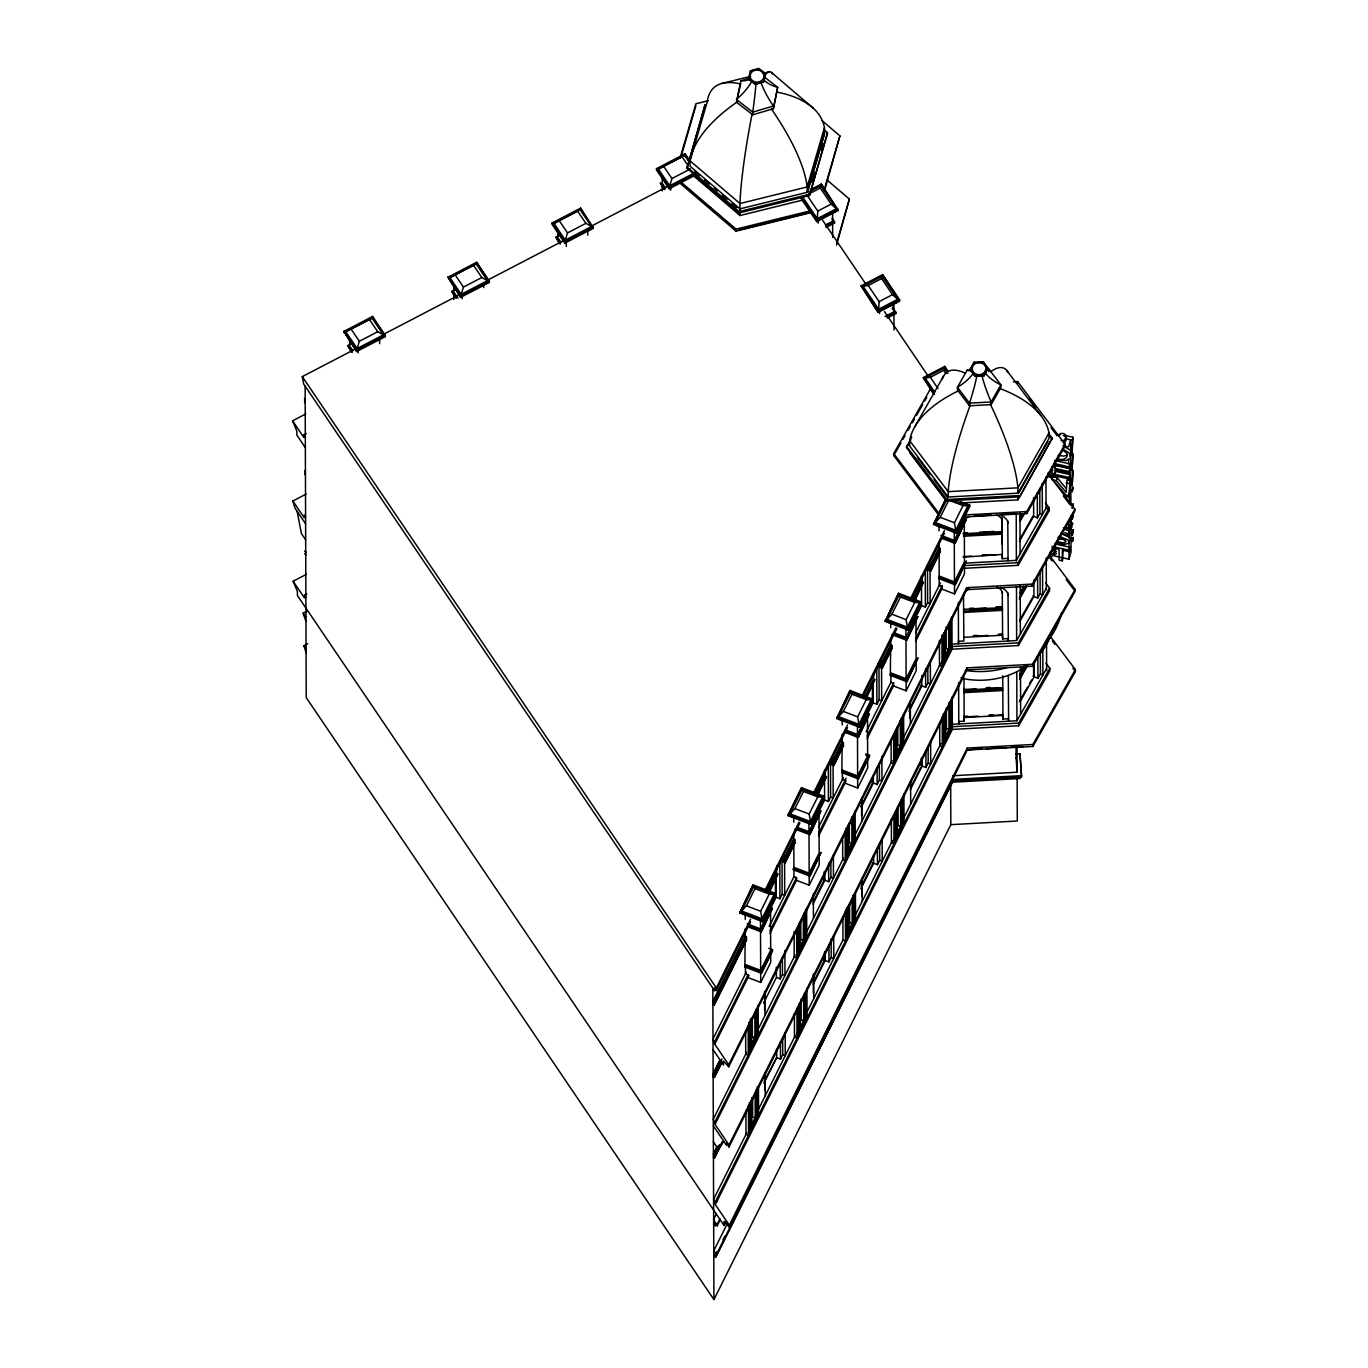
<?xml version="1.0" encoding="UTF-8"?>
<svg xmlns="http://www.w3.org/2000/svg" width="1368" height="1368" viewBox="0 0 1368 1368"><rect width="100%" height="100%" fill="white"/><g stroke="black" fill="none" stroke-linecap="round" stroke-linejoin="round"><path stroke-width="1.5" d="M808.642 192.067L820.8 185.757L836.361 208.74L817.277 218.675L817.79 211.065L806.898 194.974M878.615 309.236L879.128 301.627L868.218 285.536L863.037 286.254L878.615 309.236L897.699 299.301L882.121 276.319L863.037 286.254M748.262 78.626L740.772 80.832L736.463 102.19L752.742 114.792L773.365 108.722L777.674 87.364L764.644 77.292M736.942 100.103L740.772 83.516M748.535 79.224L750.314 70.897L758.778 68.4L765.464 73.564L763.686 81.909L755.221 84.389L748.535 79.224L755.546 83.687L762.489 81.653M763.686 81.909L765.464 73.564M836.361 208.74L831.163 204.106L820.253 188.014L820.8 185.757M897.699 299.301L892.483 294.667L881.59 278.576L882.121 276.319M945.904 373.549L943.732 370.335L944.262 368.06L925.178 377.995L934.754 392.154M679.964 158.431L695.885 103.78L708.282 100.719M681.144 156.397L695.885 105.781M686.975 168.264L705.033 104.926L686.975 168.264L739.199 212.929L809.48 195.573L827.554 133.585L824.374 129.532M776.665 92.032A147.522 68.485 -17.8 0 1 824.442 127.652L807.171 186.937L807.188 192.29L739.985 208.859L690.053 166.161L690.036 160.826L707.307 101.54A147.522 50.684 48.1 0 1 738.737 83.551M807.188 192.29L824.459 133.004M807.787 191.571L824.459 134.338L824.442 127.652M811.976 182.611L814.952 172.402M821.501 149.916L823.297 143.777M809.48 195.573L827.537 132.251M823.981 190.545L839.901 135.877L822.134 120.692M824.579 190.528L839.901 135.877M836.566 243.111L849.391 199.095L827.161 180.097M836.566 245.128L849.391 199.095M1069.16 473.037L1069.16 471.601L1054.95 468.437L1055.805 465.479L1070.015 468.66L1069.16 473.037L1054.95 469.857L1054.967 474.371L1069.178 477.535L1069.178 478.971L1051.718 475.089L1051.701 466.984M1054.967 474.371L1055.822 471.43L1070.033 474.593L1069.178 478.971M1056.352 480.664L1057.207 477.723L1052.608 476.697L1051.736 479.638L1056.352 480.664L1066.202 492.463L1067.023 479.911L1070.05 480.596L1069.246 495.661L1065.604 494.857L1054.779 481.981M1072.854 437.196L1072.05 452.278L1072.854 437.196L1064.236 435.332M1054.95 468.437L1054.933 465.103L1069.143 468.266L1069.998 463.889L1054.489 460.435M1069.143 468.266L1069.998 463.889M1069.16 471.601L1070.015 468.66M1069.178 477.535L1070.033 474.593M1069.246 495.661L1070.05 480.596M1072.974 470.575L1072.153 485.657L1072.974 470.575L1069.896 469.891M1070.118 497.285L1069.263 501.663L1070.118 497.285L1064.304 495.986M1063.534 527.757L1069.366 529.057L1070.221 524.867L1066.664 524.081M1069.366 529.057L1070.221 524.867M1060.97 532.904L1068.391 535.88L1069.229 531.006L1065.672 529.638M1068.117 535.829L1069.246 532.939L1068.391 535.88M1051.975 547.85L1059.089 549.423L1059.123 560.128L1062.372 560.846L1063.192 548.995M1070.289 533.195L1072.085 532.921L1073.179 530.032L1072.324 535.008L1073.179 530.032M1062.372 560.846L1062.338 550.158L1069.434 551.731L1070.289 547.354L1054.779 543.9M1069.434 551.731L1070.289 547.354M1073.213 538.77L1072.358 541.728L1073.213 537.35L1073.213 538.77L1069.656 537.983M1054.198 547.422L1054.215 555.904L1068.989 559.187L1071.041 552.125L1070.922 516.112M357.133 348.515L359.356 341.282L377.739 331.723L383.382 334.852L357.133 348.515L345.813 331.791L372.062 318.128L383.382 334.852M461.221 294.325L463.444 287.092L481.827 277.533L487.47 280.662L461.221 294.325L449.884 277.601L476.149 263.938L487.47 280.662M565.292 240.152L567.532 232.919L585.897 223.343L591.54 226.472L565.292 240.152L553.972 223.429L580.716 209.424L580.716 208.09L552.074 223.001L552.074 224.335L564.813 243.145L593.456 228.234L580.716 208.09M689.181 162.074L684.65 155.388L658.384 169.068L669.721 185.774L671.944 178.558L690.327 168.982M753.802 886.481L754.999 888.653L769.244 894.091L774.134 894.262L761.908 918.766L741.576 910.985L753.802 886.481L775.964 894.963L762.626 921.707L739.746 912.952L753.084 884.874L775.964 893.629L761.925 921.451L761.908 920.1M788.224 814.422L801.562 787.677L824.442 796.415L811.104 824.511L788.224 815.755L788.224 814.422L811.104 823.177L811.104 824.511M872.938 700.553L859.6 727.297L836.72 718.559L850.058 690.464L872.938 699.219L858.882 727.041L858.882 725.707M921.416 603.356L908.078 630.101L885.199 621.346L898.537 593.267L921.416 602.023L907.36 629.844L907.36 628.493M960.199 501.492L969.741 505.134L969.741 506.468L956.403 533.212L933.523 524.474L945.904 498.294M739.746 912.952L753.084 884.874M788.224 815.755L801.562 787.677M836.72 718.559L850.058 690.464M885.199 621.346L898.537 593.267M933.523 524.474L945.904 499.628M802.281 789.268L803.495 791.439L817.722 796.894L822.63 797.048L810.386 821.569L790.054 813.789L802.281 789.268L824.459 797.766M838.533 716.593L850.759 692.071L871.108 699.852L858.882 724.373L838.533 716.593L843.406 711.411L851.973 694.243L850.759 692.071M887.011 619.379L899.255 594.875L919.587 602.638L907.36 627.16L887.011 619.379L891.902 614.198L900.452 597.046L899.255 594.875M953.12 500.107L967.911 505.767L955.685 530.271L935.336 522.508L947.579 497.986M741.576 910.985L746.449 905.804L754.999 888.653M790.054 813.789L794.928 808.608L803.495 791.439M935.336 522.508L940.226 517.309L948.776 500.158L963.021 505.596L967.911 505.767M357.185 348.036L302.277 376.627L303.713 384.066L714.575 990.706L716.49 986.875M714.575 990.706L714.575 988.038L716.319 990.603L716.302 987.935L750.519 919.33M764.78 890.739L798.997 822.134M813.259 793.56L847.476 724.954M861.737 696.363L895.955 627.758M910.216 599.167L944.433 530.562M716.319 990.603L750.536 921.998M765.738 891.509L799.955 822.903M814.216 794.312L847.493 727.622M862.695 697.133L896.912 628.528M912.131 598.038L944.433 533.246M781.487 860.592L782.034 859.48L784.582 860.455L793.816 841.936L795.082 842.431L785.3 862.729L781.487 860.592L785.3 862.729M833.984 761.395L842.295 744.739L843.56 745.235L833.779 765.516L829.966 764.062L830.513 762.284L833.061 763.259M878.444 666.199L879.008 665.07L881.539 666.045L890.773 647.543L892.056 648.022L882.257 668.319L878.444 666.199L882.257 668.319M926.923 568.985L927.487 567.874L930.018 568.849L939.098 550.654L940.38 551.133L930.736 571.123L926.923 568.985L930.736 571.123M781.487 861.259L782.034 860.147L784.582 861.122M829.966 764.062L830.513 762.951L833.061 763.925M926.923 569.652L927.487 567.874M767.79 889.696L776.665 873.417L767.516 891.782M816.286 792.5L823.604 777.811M913.243 598.09L921.485 581.571L921.468 575.842M815.995 794.569L825.16 776.22L825.126 770.492M864.473 697.372L873.639 679.007L873.622 673.278M912.969 600.176L922.117 581.81L922.1 576.082M927.487 569.362L927.607 602.638L930.155 603.596L930.018 566.181L939.098 547.987L940.363 548.465L930.736 568.438L926.923 566.318L930.736 568.438M713.839 1000.247L745.321 937.148L746.586 937.627L714.164 1002.659L712.882 1002.163M784.565 858.454L793.799 839.935L795.082 840.431L785.283 860.044L781.47 858.591M833.984 759.394L842.295 742.739L843.56 743.217L833.762 762.848L829.948 760.728L833.762 762.848M881.539 664.044L890.773 645.525L892.039 646.021L882.257 665.652L878.444 664.181M930.924 565.018L939.098 548.654L940.363 549.132M714.147 1001.992L746.586 936.96L745.321 936.464L712.882 1001.496L714.164 1002.659M769.705 890.431L777.947 873.913L769.705 891.765M785.283 860.044L795.064 839.764L793.799 839.268L784.565 857.787L784.702 895.219L782.154 894.245L782.034 858.882M817.277 795.064L826.426 776.699L823.878 775.724M833.762 762.181L843.56 742.55L842.278 742.072L833.044 760.574L833.18 798.006L830.632 797.031L830.513 761.685M865.756 697.851L874.904 679.503L866.679 697.355M878.991 664.489L879.128 699.835L881.659 700.809L881.539 663.377L890.773 644.858L892.039 645.354L881.539 666.712L879.008 665.754M914.234 600.655L923.383 582.306L920.852 581.332M930.736 567.771L940.363 548.465M817.277 796.398L826.426 776.699M914.234 601.988L923.383 582.306M714.164 1004.659L746.603 939.628L745.321 939.149L712.899 1004.18L714.164 1005.326L712.899 1004.847M761.908 918.766L760.676 911.259L769.244 894.091M785.3 862.062L795.082 842.431M810.386 821.569L809.172 814.045L817.722 796.894M833.779 765.516L843.56 745.235M858.882 724.373L857.65 716.849L866.218 699.681L871.108 699.852M882.257 667.652L892.056 648.022M907.36 627.16L906.129 619.653L914.696 602.484L919.587 602.638M930.736 570.456L940.38 551.133M955.685 530.271L954.454 522.764L963.021 505.596M714.164 1005.326L746.603 939.628M811.104 823.177L824.442 796.415M969.741 505.134L955.685 532.956L955.685 531.622M770.902 906.18L775.485 896.998L775.417 878.41M818.474 810.814L823.964 799.801M867.876 711.77L871.536 704.434M915.431 616.404L920.938 605.391M770.629 908.249L776.118 897.237L776.049 876.58M819.107 811.053L824.596 800.041L824.528 779.384M867.586 713.839L873.092 702.827L873.023 684.239M916.081 616.643L921.57 605.631L921.502 584.974M747.184 923.827L760.523 928.94L770.526 908.882L770.526 905.137M797.561 827.366L809.001 831.727L819.022 811.669L818.987 806.06M846.057 730.153L857.497 734.53L867.5 714.472L867.483 708.863M894.535 632.956L905.975 637.334L915.979 617.276L915.961 611.65M940.945 535.333L954.3 540.446L964.303 520.387L964.286 516.642M761.446 928.445L769.62 912.046M818.115 814.832L809.018 833.078L809.155 873.177L793.902 867.346L793.782 833.574M858.403 734.052L866.594 717.636M955.206 539.95L964.303 521.721L964.457 561.821L954.436 581.879L939.183 576.048L939.081 544.396M748.399 926.957L761.241 931.882L772.356 908.249L768.679 906.847M809.736 834.668L820.834 811.053L809.736 834.668L795.047 829.059M858.215 737.472L869.33 713.839L858.215 737.472L845.356 732.547M906.693 640.275L917.808 616.643L906.693 640.275L892.004 634.649M955.018 543.387L966.133 519.755L955.018 543.387L942.159 538.462M761.241 931.882L772.356 908.249M768.833 948.28L772.51 949.683L772.51 951.034L761.395 973.315L744.859 966.988L745.286 928.667M809.873 876.119L820.988 852.486L809.873 876.119L793.354 869.791L793.902 867.346M865.79 753.888L869.467 755.29L869.467 756.624L858.352 778.905L841.833 772.595L842.26 734.257M906.847 681.709L917.945 658.076L906.847 681.709L890.311 675.382L890.739 639.164M955.172 584.82L966.27 561.205L955.172 584.82L938.636 578.51L939.183 576.048M744.859 966.988L745.423 965.876L745.44 973.896L747.988 974.871L748.005 977.556L760.711 982.412L770.714 962.354L770.68 953.445M793.354 869.791L793.902 868.68L793.936 876.7L769.141 926.392M841.833 772.595L842.38 771.484L842.414 779.504L844.962 780.461L844.962 783.146L857.685 788.002L867.688 767.944L867.654 759.035M890.311 675.382L890.876 674.27L890.893 682.29L866.183 731.846M938.636 578.51L939.2 577.381L939.217 585.401L941.765 586.376L941.783 589.061L954.488 593.917L964.491 573.859L964.457 564.95M774.852 896.758L779.931 898.69L782.154 894.245M823.331 799.545L828.409 801.494L830.632 797.031M871.809 702.348L876.905 704.298L879.128 699.835M920.288 605.152L925.384 607.084L927.607 602.638M746.312 972.169L713.019 1038.928L714.763 1044.177L728.716 1064.766L728.716 1066.766L723.501 1061.055L723.518 1065.073L713.053 1049.615M818.611 827.212L843.355 777.622M915.654 632.649L940.397 583.059M714.763 1041.51L748.074 974.717M769.962 930.821L796.621 877.384M818.509 833.488L846.108 778.153M867.056 736.172L893.714 682.735M915.602 638.839L942.244 585.401M714.763 1044.177L749.031 975.47M769.979 933.489L796.621 880.051M818.526 836.173L846.125 780.82M867.056 738.84L893.714 685.402M915.602 641.506L942.261 588.086M745.423 964.543L760.676 970.374L770.68 950.315L770.543 912.319M809.155 873.177L819.158 853.119L819.022 813.019M842.38 770.133L857.633 775.964L867.637 755.905L867.517 717.926M890.859 672.936L906.112 678.767L916.132 658.709L915.979 618.61M761.583 969.895L769.774 953.479M818.252 856.283L809.155 874.511L809.189 885.199L796.484 880.342L796.467 877.675L793.936 876.7M858.557 775.485L866.731 759.069M915.226 661.873L906.129 680.101L906.163 690.806L893.441 685.932L893.441 683.265L890.893 682.29M955.36 581.4L963.551 564.984M761.395 973.315L772.51 949.683M858.352 778.905L869.467 755.29M719.807 1060.303L713.138 1073.692L714.404 1074.838L713.138 1074.359L719.807 1060.97M719.824 1062.97L713.138 1076.36L714.421 1077.505L713.155 1077.026L722.03 1058.866M714.404 1074.838L721.09 1061.448M809.189 885.199L819.193 865.14L819.158 854.453M906.163 690.806L916.167 670.747L916.132 660.043M714.421 1076.838L722.048 1061.551M714.421 1077.505L722.048 1062.218M728.716 1064.766L966.68 587.676L1032.31 584.068L1074.855 509.17L1049.256 475.346L1052.727 473.328M728.716 1066.766L966.697 589.676L966.68 587.676M813.259 902.025L824.254 880L824.22 871.775M860.831 806.658L872.733 782.804L872.716 776.631M909.31 709.462L921.211 685.59M763.583 1003.137L776.391 977.453L776.357 967.159M812.985 904.111L824.887 880.24L824.853 872.014M861.464 806.898L873.365 783.043L873.348 776.87M909.036 711.531L921.844 685.83L921.81 675.553M776.819 977.607L780.205 978.907L782.428 974.443L782.376 957.925M823.604 879.761L828.7 881.693L830.923 877.247L830.855 860.711M872.1 782.547L877.179 784.497L879.402 780.034L879.35 763.515M920.579 685.351L925.657 687.3L927.88 682.837L927.829 666.319M750.724 1040.073L752.383 1036.722L752.314 1017.638M799.203 942.86L800.861 939.525L800.793 920.442M847.681 845.663L849.357 842.312L849.289 823.228M944.484 651.578L946.16 648.227L946.092 627.023M746.586 1052.385L713.292 1119.144L715.054 1124.376L728.99 1144.982L729.007 1146.983L726.391 1143.118L726.391 1145.119L713.309 1125.813M757.051 1031.404L795.116 955.103M806.521 932.206L843.629 857.821M854.094 836.84L892.158 760.54M903.564 737.66L940.671 663.275M748.98 1049.29L755.888 1035.422M804.281 913.157L804.367 938.226L796.586 953.821L797.869 954.317L805.649 938.705L805.547 909.464M845.937 854.897L851.118 844.484M894.415 757.684L896.143 754.213M897.887 750.758L901.341 743.816L902.606 744.312L894.826 759.907L893.56 759.428M945.339 655.597L941.885 662.539L943.15 663.018L950.931 647.423L950.828 618.182M947.066 652.143L949.666 646.927L949.58 621.876M754.845 1012.252L754.931 1037.696L751.596 1044.382L751.511 1018.938M803.324 915.055L803.409 940.5L800.075 947.186L799.989 921.741M851.802 817.842L851.888 843.286L848.553 849.973L848.468 824.528M900.281 720.645L900.383 746.09L897.049 752.776L896.946 727.331M948.605 623.757L948.708 649.201L945.374 655.888L945.271 630.443M749.134 1022.631L749.219 1047.46L750.485 1047.956L756.042 1036.807L755.957 1009.892M797.698 950.264L798.963 950.743L804.521 939.611L804.435 912.695M846.176 853.051L847.459 853.546L853.016 842.397L852.931 817.568M894.586 733.094L894.655 755.854L895.937 756.35L901.495 745.201L901.392 718.285M942.98 658.966L944.262 659.462L949.82 648.312L949.717 621.397M715.036 1121.709L952.043 646.534L1018.425 642.892L1049.547 588.103L1045.682 583.007M715.054 1124.376L952.06 649.201L951.94 617.036M717.225 1146.247L713.412 1153.891L714.694 1155.054L713.412 1154.558L717.225 1146.914M719.448 1144.811L713.429 1156.559L714.694 1157.721L713.429 1157.225M714.694 1155.054L719.465 1145.478M714.694 1157.054L722.321 1141.75M714.694 1157.721L722.407 1141.938M728.99 1144.982L966.971 667.875L1032.601 664.267L1075.128 589.386L1049.547 555.562L1056.489 551.526M729.007 1146.983L966.971 669.875L966.971 667.875M764.148 1081.267L776.682 1057.652L763.857 1083.353M813.533 982.224L824.528 960.199L824.494 951.974M861.105 886.857L873.006 863.003M910.507 787.831L920.579 767.636M813.259 984.31L825.16 960.456L825.126 952.231M860.831 888.943L873.639 863.242L873.622 855.017M910.233 789.9L922.135 766.046L922.1 757.821M777.109 1057.806L780.495 1059.106L782.718 1054.66L782.65 1038.124M823.895 959.96L828.974 961.909L831.197 957.446L831.128 938.858M872.374 862.763L877.452 864.713L879.675 860.25L879.624 843.714M920.852 765.55L925.948 767.499L928.171 763.053L928.12 748.587M799.476 1023.076L801.152 1019.724L801.084 999.119M847.134 927.538L849.631 922.528L849.562 903.974M896.45 828.666L898.109 825.331L898.041 806.778M944.775 731.777L946.434 728.443L946.365 707.837M746.877 1132.584L713.566 1199.343L715.327 1204.592L729.281 1225.181L729.281 1227.181L724.065 1221.47L724.065 1225.489L297.42 595.525L297.403 591.506L293.145 581.229L306.415 574.321M757.342 1111.603L795.389 1035.302M806.812 1012.423L842.962 939.936L842.893 916.492M854.384 917.056L892.432 840.756M903.855 817.859L940.945 743.474M749.254 1129.506L755.307 1117.365M804.555 993.134L804.658 1018.425L796.877 1034.037L798.142 1034.516L805.923 1018.921L805.82 991.509M846.211 935.096L852.264 922.955M900.571 801.562L900.657 826.289L893.834 839.627L895.1 840.106L902.897 824.511L902.795 797.116M943.031 741.011L948.982 729.418L948.879 702.622M749.408 1102.642L749.493 1127.677L750.758 1128.155L756.316 1117.006L756.23 1089.903M797.971 1030.463L799.254 1030.959L804.811 1019.81L804.726 994.793M846.467 933.267L847.732 933.745L853.29 922.613L853.187 895.493M894.86 813.122L894.946 836.07L896.211 836.549L901.769 825.4L901.529 798.724M943.27 739.182L944.536 739.66L950.093 728.511L950.008 703.494M757.342 1086.602L757.444 1116.117L749.664 1131.729L749.561 1104.318M854.316 894.313L854.401 921.707L846.621 937.319L846.364 908.232M715.31 1201.908L952.333 726.733L1018.698 723.091L1049.82 668.319L1045.956 663.224M715.327 1204.592L952.333 729.4L952.231 696.928M716.49 1213.672L713.651 1219.401L717.14 1225.882L715.396 1223.3L715.396 1225.985L713.651 1223.402M717.123 1224.548L719.995 1218.82M717.14 1225.882L719.995 1220.153M724.065 1225.489L725.981 1221.675M727.075 1224.103L713.754 1250.814L716.37 1254.661L715.515 1257.397L713.771 1254.815M729.281 1225.181L967.244 748.074L1032.874 744.483L1075.419 669.585L1049.701 635.607M722.971 1239.75L724.869 1235.937M729.281 1227.181L967.244 750.091L967.244 748.074M716.37 1254.661L953.445 779.367L1021.52 775.639L1019.981 753.785L1015.843 754.024M715.515 1257.397L952.521 782.205L1020.066 778.512L1020.066 775.827M716.37 1256.012L953.445 779.367M305.132 386.152L306.227 697.629L713.925 1299.6L950.811 824.665L950.675 784.138M938.568 514.864L893.714 455.595L893.714 453.595L930.941 388.067M894.757 453.783L900.965 442.856M903.034 439.214L905.103 435.571M908.198 430.116L910.267 426.474M912.336 422.832L914.405 419.189M916.475 415.547L922.665 404.637M924.734 400.995L926.803 397.353M914.799 426.782L943.595 376.063M1048.435 433.211L1052.214 438.222L1019.673 496.841L946.81 500.842L906.488 447.541L911.738 436.973M906.488 447.541L910.695 440.154M971.092 369.976L967.142 370.198L957.446 387.264L957.463 389.931L969.467 405.8L991.167 404.62L1000.863 387.554L1000.846 384.87L988.842 369.001A81.96 17.698 -66.4 0 1 987.046 369.77M970.186 369.172L974.17 362.178L983.062 361.682L988.004 368.197L984.02 375.875L975.11 376.354L970.186 369.172L975.11 376.354M971.177 368.095L974.17 362.178M986.396 369.634L983.13 374.695M984.02 375.875L988.004 368.197M999.478 388.392A147.522 70.948 -4 0 1 1049 433.04L1017.877 487.829L1017.912 493.164L948.229 496.994L909.686 446.036L909.669 440.684A147.522 70.948 -4 0 1 958.865 390.615M1017.912 493.164L1049.017 438.393L1049 433.04M1018.938 492.685L1047.991 441.556M960.935 502.979L1017.929 499.85L1052.214 438.222M1019.947 517.583L1021.981 513.992M1020.169 519.908L1023.23 514.539M1020.169 521.242L1025.265 512.282M964.098 516.984L1026.787 513.547L1026.77 511.546L1065.022 444.19L1017.621 381.552L1013.449 381.775M1026.787 513.547L1065.039 446.207L1065.022 444.19M1019.81 539.3L1033.045 515.992M1019.399 541.369L1033.661 516.266L1033.61 497.661M1034.088 516.437L1037.389 517.891L1039.868 513.53L1039.783 488.581M1046.058 508.075L1016.373 560.35L964.44 563.188M964.218 568.318L1018.151 565.36L1018.151 562.676L1049.256 507.904L1045.409 502.808M1018.151 565.36L1049.273 510.572L1049.256 507.904M1019.587 593.507L1023.657 586.325M1020.203 593.78L1024.29 586.598M1019.416 597.901L1026.547 585.35M1019.416 599.235L1026.547 586.684M966.697 589.676L1032.327 586.068L1074.855 511.17L1074.855 509.17M1020.083 619.516L1032.31 597.987M1019.69 621.568L1033.951 596.465L1033.883 580.015M1032.703 595.935L1037.679 598.09L1040.142 593.729L1040.073 571.003M1046.349 588.291L1016.663 640.549L952.265 644.089M952.06 649.201L1018.442 645.559L1049.547 590.788L1049.547 588.103M1019.861 673.706L1024.957 664.745M1019.468 675.775L1025.59 665.019M1019.69 678.101L1026.821 665.549M1019.707 679.451L1027.847 665.104M966.971 669.875L1032.601 666.284L1075.145 591.386L1075.128 589.386M1019.348 701.51L1027.488 687.163M1029.54 683.572L1031.575 679.999M1019.964 701.784L1034.225 676.681L1034.174 662.283M1032.977 676.134L1037.953 678.306L1040.432 673.945L1040.347 651.219M950.469 724.407L1016.937 720.748L1046.623 668.49M952.333 729.4L1018.715 725.775L1049.82 670.987L1049.82 668.319M967.142 749.989L1032.874 746.483L1075.419 671.585L1075.419 669.585M723.775 1141.271L718.61 1149.582L713.378 1141.852M1070.409 456.382L1071.743 453.68L1070.443 450.329L1063.449 446.019M449.884 277.601L476.149 263.938M553.972 223.429L580.22 209.749L591.54 226.472M658.384 169.068L684.65 155.388M1068.921 541.078L1070.255 539.351L1069.041 537.162L1062.543 534.238M1067.536 455.082L1063.586 456.108L1058.234 455.339M1047.734 473.328L1052.932 470.301M1054.471 474.337L1049.273 477.364L1049.256 475.346M1049.752 552.518L1054.95 549.491L1055.72 550.517M1056.489 553.527L1049.547 557.563L1052.112 560.948M1071.315 525.688L1072.974 523.859L1070.528 520.849M1070.443 528.629L1072.119 526.8L1070.734 524.56M343.915 331.364L372.541 316.47L385.28 335.28L385.297 336.613L356.655 351.525L343.915 331.364L356.655 351.525M447.986 277.191L476.628 262.28L489.368 281.09L489.368 282.424L460.742 297.335L447.986 277.191L460.742 297.335M694.294 175.737L669.243 188.784L656.503 169.974L656.486 168.64L685.129 153.729L689.763 160.569M343.915 332.715L372.062 318.128M351.217 352.021L347.763 345.591L351.422 343.676M455.287 297.831L451.833 291.401L455.51 289.486M559.375 243.641L555.921 237.211L559.597 235.296M383.69 334.237L459.426 294.821M487.812 280.03L563.548 240.614M591.951 225.823L667.669 186.407M669.721 185.774L694.089 173.086M465.376 293.419L461.717 295.334L461.717 296.668M356.655 350.191L385.28 335.28M460.725 296.001L489.368 281.09M564.813 243.145L564.813 241.811L593.456 226.9M669.243 188.784L669.226 187.45L694.294 174.403M305.355 447.644L296.856 435.109L296.839 431.091L292.581 420.814L305.851 413.906M292.581 420.814L303.901 437.538L303.901 434.853L306.278 433.622M810.54 189.673L821.279 184.082L838.276 210.501L816.799 221.684L800.93 198.274M808.556 194.102L820.253 188.014M817.79 211.065L831.163 204.106M816.799 221.684L816.781 220.351L838.259 209.167M305.611 523.841L294.992 508.161L292.855 501.013L306.124 494.104M825.451 224.985L832.616 221.257L832.582 211.903M825.896 226.165L834.514 221.684L832.154 218.196M825.896 227.516L834.514 223.018L834.514 221.684M861.139 285.827L882.616 274.643L899.597 299.729L899.597 301.063L878.119 312.246L861.139 285.827L878.119 312.246M868.218 285.536L881.59 278.576M293.145 581.229L304.466 597.953L304.448 595.268L306.842 594.037M879.128 301.627L892.483 294.667M878.119 310.912L899.597 299.729M897.716 301.986L878.615 311.921L878.615 310.587M305.953 621.431L303.115 613.24L306.894 611.257M884.993 316.487L893.937 311.818L893.92 302.465M886.789 316.897L895.852 312.246L892.312 307.031M887.234 318.077L895.852 313.58L895.852 312.246M306.073 652.844L303.935 645.696L307.714 643.712M933.472 393.967L923.28 377.585L944.758 366.402L948.144 371.412M925.178 377.995L930.36 377.294L943.732 370.335M1066.356 539.556L1058.986 539.009M757.085 69.563L750.314 70.897M763.686 81.242L755.221 84.389M721.808 83.482L750.741 76.352M763.139 73.291L769.346 71.752M686.958 166.93L739.199 211.578L809.48 194.239M693.302 175.6L740.002 215.546L803.136 199.967M681.11 182.183L736.052 229.157L810.403 210.809M738.891 229.944L808.231 212.827M679.503 182.799L736.052 231.158L812.489 212.297M1056.472 435.4L1060.08 434.904M1071.144 530.254L1072.939 529.98M974.17 362.845L981.284 362.452M975.11 375.687L984.02 375.208M906.488 446.207L946.81 499.508L1019.673 495.507M964.098 514.984L1026.77 511.546M974.273 516.01L991.184 515.069M999.649 514.607L1016.561 513.684M963.243 533.092L967.33 532.87M979.573 532.203L993.852 531.417M963.294 533.708L1002.06 531.588L1002.145 534.136L963.38 536.256M963.38 534.922L1002.145 532.785L1001.975 530.374M982.634 554.878L986.499 554.673M963.277 556.554L971.451 556.109M981.66 555.545L995.938 554.758M963.328 557.169L1002.06 554.433M1002.128 555.442L1002.351 558.674L1007.891 558.366L1008.062 560.794L1007.771 520.934M964.218 565.634L1018.151 562.676M969.587 608.35L973.674 608.127M996.126 606.896L1000.196 606.674M969.638 608.965L985.952 608.059M996.16 607.512L1002.282 607.17M1002.334 607.768L963.517 609.29M963.636 611.12L1002.419 608.982L1002.248 606.554M963.636 612.454L1002.419 610.333M973.212 635.624L977.094 635.402M998.418 634.239L1002.299 634.034L1002.641 638.873L1008.182 638.582L1008.353 641.011L1008.011 593.131L1008.182 595.559A24.966 12.004 -4 0 0 1000.863 587.453M973.777 636.206L988.055 635.419M998.264 634.855L1002.334 634.632M963.602 637.368L1002.385 635.248M986.191 687.659L990.278 687.437M963.79 689.506L976.034 688.822M986.242 688.275L1002.607 687.984L963.824 690.105M1002.693 689.198L963.91 691.319L963.739 688.891M963.927 692.653L1002.693 690.532M967.672 716.148L963.807 716.353L964.149 721.21L958.609 721.517L958.78 723.946L958.626 682.632M989.013 714.985L992.877 714.763M963.841 716.969L978.137 716.182M990.381 715.515L1002.624 714.848M963.893 717.567L1002.659 715.447M1002.573 714.233L1002.915 719.089L1008.455 718.781L1008.626 721.21L1008.301 675.399M967.056 749.75L981.985 748.929M986.157 748.706L1006.557 747.595M1010.644 747.373L1022.888 746.689M952.726 775.759L1017.108 772.219L1016.099 757.667M953.445 780.701L1021.537 776.973L1021.52 775.639M950.811 824.665L1017.279 821.005L1017.142 778.358M1057.379 458.28C1063.432 462.401 1072.375 455.151 1063.791 451.081M1057.293 459.648L1065.928 460.606L1070.563 458.126L1069.588 453.27L1062.577 448.961M1065.125 438.598L1071.999 440.137M1063.056 445.66L1068.596 446.909L1070.648 439.829L1070.888 505.51M1053.616 463.376L1069.143 466.847M1066.168 482.853L1069.195 483.537M1065.809 527.022L1069.349 527.809M1051.975 546.413L1069.434 550.295M1058.114 541.95L1064.407 542.891L1065.86 541.745L1064.116 539.779L1058.045 537.59M960.986 677.724L965.073 678.956A74.847 65.596 -0.2 0 0 1026.564 665.942M1055.634 542.617L1064.287 544.532L1069.263 542.959L1068.169 540.104L1059.037 536.273M940.226 517.309L954.454 522.764M933.523 523.123L956.403 531.878L956.403 533.212M942.159 537.128L955.018 542.053M939.098 551.321L940.38 551.8M927.487 568.541L930.035 569.515M938.636 577.159L955.155 583.486M900.452 597.046L914.696 602.484M891.902 614.198L906.129 619.653M885.199 620.012L908.078 628.767L908.078 630.101M949.666 646.927L950.931 647.423M948.554 647.834L949.82 648.312M946.16 648.227L948.708 649.201M893.834 634.017L906.693 638.924M890.773 648.21L892.056 648.688M878.427 663.514L882.257 665.652M927.88 682.837L930.428 683.812L930.343 661.086M890.311 674.048L906.83 680.375M946.434 728.443L948.982 729.418M851.973 694.243L866.218 699.681M843.406 711.411L857.65 716.849M836.703 717.225L859.583 725.963L859.6 727.297M900.23 744.705L901.495 745.201M900.383 746.09L897.835 745.115L897.767 726.032M845.356 731.213L858.215 736.138M928.171 763.053L930.702 764.011L930.633 741.285M842.295 745.406L843.56 745.902M865.807 755.221L869.467 756.624M830.513 759.599L833.044 760.574A24.966 4.856 -69.1 0 0 831.693 757.256M879.402 780.034L881.95 781.008L881.864 756.23M829.966 763.395L833.779 764.849M841.833 771.261L858.352 777.571M823.895 777.075L826.426 778.033M901.615 824.032L902.897 824.511M900.503 824.921L901.769 825.4M898.109 825.331L900.657 826.289M794.928 808.608L809.172 814.045M851.734 841.918L853.016 842.397M849.357 842.312L851.888 843.286M796.877 828.427L809.719 833.334M879.675 860.25L882.223 861.224L882.138 838.499M793.816 842.62L795.082 843.098M781.47 857.924L785.283 859.378M830.923 877.247L833.454 878.222L833.386 855.496M793.337 868.458L809.873 874.768M854.401 921.707L853.136 921.228L853.051 895.937M849.631 922.528L852.178 923.503L852.093 898.776M768.696 908.181L772.356 909.583M842.979 939.901L845.51 940.876L845.407 911.071M746.449 905.804L760.676 911.259M739.746 911.618L762.626 920.373L762.626 921.707M804.367 938.226L805.649 938.705M803.255 939.115L804.521 939.611M800.861 939.525L803.409 940.5M748.381 925.623L761.241 930.531M831.197 957.446L833.745 958.421L833.659 935.695M745.338 939.816L746.603 940.295M782.428 974.443L784.976 975.418L784.89 950.623M744.859 965.654L761.377 971.981M804.658 1018.425L805.923 1018.921M803.529 1019.331L804.811 1019.81M801.152 1019.724L803.683 1020.699L803.597 995.972M754.777 1036.311L756.042 1036.807M752.383 1036.722L754.931 1037.696M782.718 1054.66L785.266 1055.617L785.181 1032.891M756.162 1115.638L757.444 1116.117M1064.817 532.579L1068.374 533.947M1039.868 513.53L1042.348 514.607L1042.245 483.417M1040.142 593.729L1042.638 594.824L1042.536 567.959M1040.432 673.945L1042.912 675.023L1042.809 648.158M762.113 71.649L765.464 74.248M771.552 72.538L813.139 108.106M694.893 171.633L699.715 175.771M704.554 179.892L709.394 184.03M714.216 188.168L717.431 190.922M722.27 195.043L727.109 199.181M731.931 203.319L736.771 207.44M688.925 189.468L692.122 192.204M698.518 197.659L701.716 200.395M708.094 205.85L711.292 208.586M717.687 214.058L720.885 216.777M727.263 222.249L730.461 224.985M1057.207 477.723L1065.826 488.051M1029.164 398.789L1035.576 407.254M1050.949 427.568L1056.062 434.357M1006.762 370.437L1040.826 415.462M1048.435 434.562L1052.214 439.555M988.004 368.864L983.062 361.682M1063.346 495.951L1069.742 504.416M1046.691 507.186L1049.273 510.572M1066.185 579.553L1073.863 589.693M909.669 440.684L948.212 491.642L948.229 496.994M917.398 457.562L930.257 474.542M934.105 479.638L946.964 496.635M909.703 452.722L945.681 500.278M1052.283 641.011L1054.848 644.396M1072.854 668.2L1075.419 671.585M893.714 453.595L938.551 512.863M838.276 210.501L821.279 184.082M899.597 301.063L882.616 274.643M947.015 371.087L944.758 366.402M944.262 368.06L947.87 373.361M832.154 219.547L834.514 223.018M892.312 308.364L895.852 313.58M930.36 377.294L938.003 388.546M822.63 220.282L865.431 283.467M884.446 311.545L928.427 376.474M802.896 197.454L817.277 218.675M802.896 198.787L806.487 204.106M811.292 211.168L814.883 216.486M871.433 299.968L875.024 305.269M927.572 382.886L929.966 386.409M815.413 217.546L817.773 221.017L817.773 219.684M867.312 294.171L869.672 297.66M875.571 306.364L877.931 309.852M800.93 196.941L816.781 220.351M923.28 377.585L934.6 394.309M811.292 212.519L817.277 221.359L817.277 220.026M877.418 310.143L863.037 287.588M931.18 389.521L925.178 379.346M686.291 156.773L688.6 160.193M682.393 157.286L688.053 165.648M664.01 166.845L671.944 178.558M666.319 182.098L668.593 185.45M666.917 183.244L670.217 188.134L670.217 186.783M656.486 168.64L669.226 187.45M660.659 175.087L664.061 180.097M666.336 183.432L669.721 188.459L669.721 187.125M665.429 187.98L662.232 183.278L662.215 177.669M664.369 187.741L662.249 184.612L662.266 190.939M664.933 189.639L660.334 182.85L663.788 189.28M580.716 209.424L592.293 226.524M577.98 211.647L585.897 223.343M559.597 221.206L567.532 232.919M558.093 231.107L560.299 234.356M552.074 223.001L564.813 241.811M561 242.341L557.819 237.639L557.802 232.03M555.921 237.211L560.521 244M487.059 279.004L476.628 262.28M473.892 265.819L481.827 277.533M455.51 275.396L463.444 287.092M455.561 287.314L457.818 290.649M456.211 288.545L460.606 295.043M449.901 280.286L453.304 285.296M455.561 288.648L460.093 295.334M457.989 298.087L453.731 291.829L453.714 286.203M451.833 291.401L456.433 298.19M376.029 322.933L372.541 316.47M378.337 326.353L385.297 336.613M369.805 320.009L377.739 331.723M351.439 329.585L359.356 341.282M348.823 337.862L351.029 341.111M354.329 345.984L356.535 349.233M345.813 334.476L356.005 349.524M352.841 350.721L349.661 346.018L349.644 340.393M347.763 345.591L352.363 352.38M302.277 376.627L716.302 987.935M305.184 399.524L304.466 398.481L305.184 400.191M305.184 402.192L304.483 401.149L305.201 402.859M303.901 434.853L305.303 436.956M305.44 471.704L304.722 470.66L305.44 472.37M305.44 474.388L304.739 473.328L305.44 475.055M305.594 517.155L304.175 515.069L304.192 517.737L292.855 501.013M305.68 539.881L301.422 533.606L297.13 511.307M305.714 551.92L305.013 550.859L305.714 552.587M305.731 554.587L305.013 553.544L305.731 555.254M304.448 595.268L305.868 597.371M303.115 613.24L305.936 617.413M303.935 645.696L306.056 648.825M1021.537 776.973L1019.981 753.785M1001.975 517.6L1002.351 558.674M1069.229 531.006L1069.246 532.939M1068.647 459.614L1068.665 463.855M1068.767 493.506L1068.767 497.747M1068.853 521.054L1068.921 538M1068.938 542.241L1068.989 559.187M1054.95 549.491L1054.95 551.509M1053.924 473.277L1053.941 477.517M1045.956 476.936L1046.058 508.862M1046.229 557.836L1046.349 589.762M1046.537 642.994L1046.623 670.662M1037.303 492.925L1037.389 517.891M1037.594 577.433L1037.679 598.09M1037.867 655.58L1037.953 678.306M1033.558 662.009L1033.61 676.408M1032.31 584.068L1032.327 586.068M1032.601 664.267L1032.601 666.284M1032.874 744.483L1032.874 746.483M1019.947 513.017L1020.083 553.801M1020.203 585.196L1020.374 634.017M1020.494 667.464L1020.648 714.216M1017.621 381.552L1017.638 383.553M1017.912 496.293L1017.929 499.85M1018.425 642.892L1018.442 645.559M1018.698 723.091L1018.715 725.775M1016.219 514.3L1016.373 561.136M1016.475 586.684L1016.646 639.899M1016.766 671.842L1016.937 720.799M1017.022 746.381L1017.108 771.962M1016.048 745.526L1016.099 758.129M1002.265 592.327L1002.641 638.873M1002.761 675.706L1002.915 719.089M1001.906 520.558L1002.026 544.105M991.167 404.62L991.167 401.935A81.96 21.7 59.8 0 1 981.796 375.054M988.842 369.001L988.859 371.686M969.467 405.8L969.467 403.132A81.96 17.716 -66.5 0 0 976.94 375.311M963.5 594.447L963.859 641.011L958.318 641.318L958.489 643.747L958.352 602.416M963.995 677.827L964.149 721.21M954.984 531.348L954.984 532.682M954.265 531.092L954.3 540.446M954.3 541.779L954.436 581.879M954.454 583.213L954.488 593.917M951.119 700.228L951.222 727.622L943.424 743.234L943.321 713.72M949.854 701.852L949.922 722.92M946.81 499.508L946.81 500.842M945.562 711.36L945.647 736.104M944.159 632.546L944.262 659.462M944.45 712.557L944.536 739.66M943.065 635.864L943.15 663.018M941.936 634.991L942.039 666.592L939.508 665.617L939.406 640.344M942.227 716.986L942.33 746.791L939.782 745.816L939.696 722.407M939.012 525.261L939.029 530.87M937.183 524.543L937.183 525.876M925.264 571.739L925.384 607.084M925.589 668.696L925.657 687.3M925.88 750.981L925.948 767.499M921.468 757.581L921.485 765.806M910.336 703.272L910.421 723.928M910.609 781.419L910.695 804.127M910.045 701.972L910.096 718.508M906.659 628.237L906.659 629.571M905.941 627.98L905.975 637.334M905.975 638.668L906.112 678.767M903.615 713.925L903.718 743.405M903.906 793.816L904.009 823.621M902.521 717.157L902.606 744.312M895.801 301.558L895.818 302.892M897.237 808.249L897.322 832.975M895.835 729.435L895.937 756.35M896.125 811.532L896.211 836.549M893.954 313.169L894.005 330.047M894.74 732.752L894.826 759.907M895.014 812.712L895.1 840.106M893.629 736.087L893.714 763.481L891.184 762.506L891.098 741.439M893.903 815.995L894.005 843.68L891.457 842.705L891.372 819.295M890.688 624.013L890.705 627.758M888.858 621.431L888.858 622.765M887.028 620.73L887.028 622.064M879.59 309.92L879.607 313.665M879.094 310.245L879.111 311.596M878.991 663.07L881.539 663.377A24.966 4.856 -69.1 0 0 880.171 660.043M876.768 666.866L876.905 704.298M877.127 767.978L877.179 784.497M877.401 848.177L877.452 864.713M872.391 684L872.442 702.588M871.108 701.186L871.108 702.519M861.857 798.399L861.926 821.125M862.131 878.615L862.216 901.341M861.549 799.168L861.618 815.704M861.84 879.385L861.891 895.903M858.163 725.433L858.181 726.767M857.462 725.177L857.497 734.53M857.497 735.864L857.633 775.964M857.633 777.315L857.685 788.002M855.137 811.121L855.239 840.619M855.428 893.15L855.53 920.818M854.025 814.353L854.128 841.508L846.347 857.103L846.245 827.862M852.777 818.047L852.811 826.409M851.648 817.072L851.683 825.349M848.759 905.462L848.844 930.189M847.356 828.7L847.459 853.546M847.63 906.642L847.732 933.745M845.133 831.18L845.236 860.677L842.688 859.702L842.62 836.532M842.209 719.346L842.226 724.954M840.38 718.627L840.38 719.978M834.48 210.997L834.48 212.331M832.616 222.591L832.667 237.365M828.29 766.148L828.409 801.494M828.632 863.105L828.7 881.693M828.923 945.374L828.974 961.909M824.494 770.252L824.511 775.981M818.252 219.359L818.269 223.104M813.361 893.543L813.447 918.338M813.652 973.742L813.738 998.537M813.344 974.512L813.413 993.117M810.403 822.903L810.403 824.237M809.685 822.647L809.685 823.981M808.984 822.373L809.001 831.727M806.658 908.335L806.761 937.815M806.932 988.226L807.034 1018.031M800.263 1002.659L800.348 1027.385M798.878 923.845L798.963 950.743M799.151 1003.838L799.254 1030.959M797.766 927.162L797.869 954.317M798.04 1007.122L798.142 1034.516M796.655 930.496L796.757 957.874L794.209 956.899L794.124 931.625M796.928 1008.284L797.031 1038.09L794.483 1037.115L794.415 1013.688M793.714 816.542L793.748 822.151M791.884 815.841L791.901 817.175M782.034 857.479L784.565 857.787A24.966 4.856 -69.1 0 0 783.214 854.453M779.794 861.276L779.931 898.69M780.153 962.371L780.205 978.907M780.427 1042.587L780.495 1059.106M776.648 865.773L776.665 873.417M773.365 108.722L777.674 87.364A81.96 37.483 -21 0 1 763.618 79.823M776.648 1049.427L776.682 1057.652M764.883 992.809L764.969 1015.535M765.174 1073.025L765.242 1095.751M764.575 991.509L764.644 1010.114M764.866 1073.777L764.934 1090.313M761.206 919.843L761.206 921.177M760.488 919.587L760.523 928.94M760.523 930.274L760.676 970.374M760.676 971.707L760.711 982.412M758.18 1005.531L758.282 1035.029M758.453 1087.543L758.556 1115.228M757.068 1008.763L757.154 1035.918L749.373 1051.513L749.271 1022.272M752.742 114.792L752.742 112.125A81.96 7.986 -80 0 0 756.042 83.055M755.119 1093.169L755.204 1117.895L752.656 1116.938L752.605 1098.384M751.784 1097.803L751.87 1124.582M750.382 1018.972L750.485 1047.956M750.673 1101.052L750.758 1128.155M748.176 1025.59L748.279 1055.087L745.731 1054.112L745.645 1030.942M748.45 1105.481L748.553 1135.286L746.005 1134.311L745.919 1110.901M745.235 913.739L745.252 919.364M743.405 913.037L743.405 914.371M739.985 210.193L739.968 203.524A147.522 17.801 -77.4 0 1 752.126 113.698M740.002 211.989L740.002 215.546M739.199 211.578L739.199 212.929M736.052 229.157L736.052 231.158M716.678 1199.172L716.695 1201.839M716.302 1251.788L716.302 1253.122M712.831 988.124L713.925 1299.6M685.129 153.729L685.129 155.063M670.696 186.458L670.713 190.203M658.401 170.401L658.401 171.735M589.659 228.73L589.659 230.063M587.761 229.636L587.778 235.262M566.284 240.819L566.301 246.445M565.788 241.144L565.788 242.495M565.309 241.486L565.309 242.82L553.972 224.762M487.47 281.996L487.47 283.33M483.674 283.826L483.691 287.571M462.196 295.009L462.213 298.754M461.221 295.676L461.221 297.01M453.749 295.266L453.766 299.489M381.501 337.092L381.501 338.443M379.603 338.016L379.62 343.624M358.125 349.199L358.125 352.944M963.705 595.559A19.426 9.337 -4 0 1 969.365 588.633M996.776 587.129A19.426 9.337 -4 0 1 1002.47 593.438M964.098 520.917A19.426 9.337 -4 0 1 969.108 516.437M996.52 514.932A19.426 9.337 -4 0 1 1002.231 521.242M928.65 562.846A24.966 4.856 -69.1 0 1 930.018 566.181M1000.606 515.257A24.966 12.004 -4 0 1 1007.942 523.363M751.459 81.96A81.96 37.449 -21 0 1 736.446 99.505L752.742 112.125L773.347 106.037A81.96 29.497 45.2 0 1 760.659 81.687M749.92 79.053A81.96 29.497 45.2 0 1 740.772 80.832M973.264 373.276A81.96 39.398 -4 0 1 957.446 387.264L969.467 403.132L991.167 401.935L1000.846 384.87A81.96 39.433 -4 0 1 984.943 372.626M986.225 369.993A81.96 17.698 -66.4 0 1 985.439 370.095M972.238 370.779A81.96 21.7 59.8 0 1 967.142 370.198M976.889 362.93A6.943 6.071 -0.2 0 1 985.986 369.377A6.943 6.071 -0.2 0 1 975.47 373.874A6.943 6.071 -0.2 0 1 975.264 363.632M1064.817 441.043A2.77 2.428 -0.2 0 1 1063.552 443.796M1065.039 436.409A4.155 3.642 -0.2 0 1 1063.261 442.531M1063.158 435.486A4.155 3.642 -0.2 0 1 1064.167 435.845M1058.097 436.118A4.155 3.642 -0.2 0 1 1063.158 433.485A4.155 3.642 -0.2 0 1 1066.151 437.914A4.155 3.642 -0.2 0 1 1061.089 440.564M737.489 101.711A147.522 68.485 -17.8 0 0 690.036 160.826L739.968 203.524L807.171 186.937A147.522 50.684 48.1 0 0 771.364 108.944M765.071 75.137A147.522 17.801 -77.4 0 1 772.424 73.838M970.254 405.031A147.522 31.874 -66.5 0 0 948.212 491.642L1017.877 487.829A147.522 39.074 59.8 0 0 990.21 403.936M942.313 378.851A147.522 39.074 59.8 0 1 965.021 373.139M990.603 371.737A147.522 31.874 -66.5 0 1 1008.079 372.541M1051.086 635.009A74.847 65.596 -0.2 0 1 1037.44 656.606M1061.483 613.052A83.243 72.949 -0.2 0 1 1045.049 643.952M1006.352 667.755A83.243 72.949 -0.2 0 1 965.261 670.44M1072.922 453.885L1072.102 468.967L1072.922 453.885M1073.025 487.264L1072.187 491.642L1073.025 487.264M1073.093 503.954L1072.238 508.144L1073.093 503.954M1073.128 514.847L1072.273 519.036L1073.128 514.847M752.4 80.626A6.943 6.071 -0.2 0 0 763.789 77.275A6.943 6.071 -0.2 0 0 754.794 70.298A6.943 6.071 -0.2 0 0 752.4 80.626"/></g></svg>
